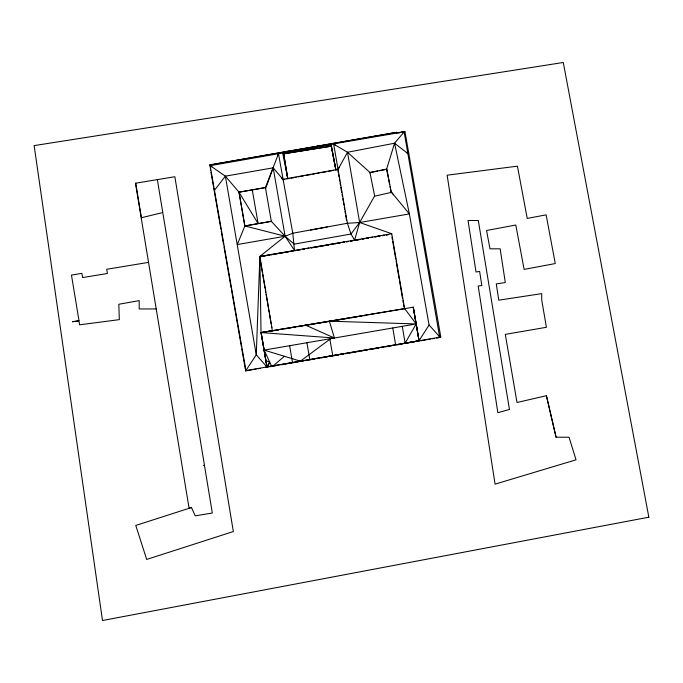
<?xml version="1.0" encoding="UTF-8"?>
<svg xmlns="http://www.w3.org/2000/svg" width="683" height="683" viewBox="0 0 683 683"><rect width="100%" height="100%" fill="white"/><g stroke="black" fill="none" stroke-linecap="round" stroke-linejoin="round"><path stroke-width="1.02" d="M315.657 146.956L404.976 131.674L440.808 337.043L440.031 337.18L429.069 325.014L409.373 213.916L359.651 222.513L347.399 223.273L292.776 233.219L285.118 236.224L259.873 256.415L256.27 354.784L245.632 370.912L241.782 348.842M307.401 149.236L307.555 148.86M404.208 131.81L394.569 143.225L347.502 152.266L359.651 222.513L354.579 240.126L350.977 234.013L347.399 223.273L333.663 144.104L347.502 152.266L369.921 172.432L374.643 195.936L359.651 222.513L350.977 234.013L294.168 244.138L285.118 236.224L271.322 221.343L265.422 187.577L278.493 153.726L292.776 233.219L294.535 250.456L285.118 236.224L273.183 167.83L225.364 176.171L214.488 190.301M408.793 153.547L408.024 153.684L394.569 143.225L386.561 169.367M265.935 360.709L269.64 361.93L268.001 366.728L271.595 366.122L264.125 350.097L261.077 332.57L413.266 307.196L419.046 340.74L413.266 307.196L419.046 340.74L405.113 343.156L402.27 326.337M265.602 188.568L273.183 167.83L282.958 179.356L338.059 169.324L347.502 152.266M277.776 155.613L278.493 153.726M265.602 365.439L266.933 366.959L269.64 361.93M315.7 147.323L315.964 146.845M339.05 167.531L337.803 169.615L335.677 170.05M405.113 343.156L416.178 323.947L404.686 308.673L261.077 332.57L266.933 366.959L256.27 354.784L225.364 176.171L210.185 165.636L210.612 170.187M418.995 340.8L429.069 325.014M297.745 150.32L210.142 165.687L209.954 164.902L396.661 132.306L396.721 132.946M286.297 151.848C285.912 153.043 286.903 150.704 288.26 151.506L288.337 151.959M288.26 151.506L286.203 151.959M297.062 150.166L299.53 150.004M299.863 150.047L299.897 149.551L309.544 148.271M301.801 149.312L299.803 149.662M282.702 179.655L281.652 177.828M326.457 145.061L328.378 144.967M330.913 144.412L335.848 169.726L331.127 144.463L283.291 152.668M404.08 131.665L439.732 337.53M374.386 196.234L391.547 192.341L409.373 213.916L394.569 143.225M391.291 192.632L386.868 169.025L369.921 172.432M404.635 308.733L391.726 233.731L259.873 256.415L272.389 330.922L274.481 330.572M273.157 365.849L284.427 356.295M391.427 234.081L391.726 233.731L359.651 222.513M327.627 356.517L342.798 353.905M330.7 338.648L300.392 361.162L264.125 350.097L266.985 366.899L419.046 340.74M326.218 145.283L326.781 145.061M287.722 178.494L283.53 152.761L282.685 153.001L287.722 178.494L283.539 152.753L318.065 146.444L298.13 150.303M191.496 507.529L135.763 525.466L146.691 559.437L233.338 531.545L174.848 176.735L135.49 183.223L189.029 507.93L191.496 507.529L195.227 515.844L212.319 513.027L157.355 179.62M332.749 355.587L329.761 338.811M161.845 212.789L141.415 217.723L135.721 183.189M546.409 395.705L517.014 402.5L505.3 334.363L546.409 327.294L541.73 300.05L541.73 293.63L498.761 300.179L496.285 283.915L505.3 282.54L500.169 248.817L489.984 248.817L486.552 230.504L515.793 225.023L524.117 269.392L555.262 263.553L546.127 214.863L527.233 218.406L517.424 166.157L447.126 175.198L495.073 484.145L576.025 459.821L569.05 437.222L556.133 437.222L546.409 395.705L555.979 437.069M369.623 172.773L377.639 171.117M379.586 170.776L384.614 169.717M282.66 179.706L284.785 179.27M286.817 178.946L288.943 178.519M290.975 178.186L296.217 177.187M298.249 176.863L303.5 175.864M305.532 175.54L310.774 174.541M312.805 174.216L314.931 173.781M316.963 173.456L319.089 173.03M321.121 172.697L326.372 171.698M328.403 171.373L333.646 170.374M299.017 149.756L295.833 150.653L309.322 148.322M300.11 149.944L302.176 149.577M304.242 149.21L306.317 149.236M252.249 189.84L258.14 223.614L244.856 225.962L271.322 221.343L258.14 223.614L238.999 192.179L244.856 225.962L285.118 236.224L237.3 244.565L244.856 225.962L238.999 192.179L265.422 187.577L238.999 192.179L225.364 176.171M209.954 164.902L396.618 132.357M295.773 150.328L318.065 146.444M331.784 144.181L314.59 147.084M396.763 132.903L404.123 131.614M299.649 149.987L302.518 149.492M303.841 149.304L306.599 148.877M307.999 148.578L310.219 148.143M312.148 147.81L314.231 147.494L312.293 147.818M398.565 132.869L404.891 131.768M321.48 146.486L323.127 146.205M311.593 147.921L313.642 147.571M315.683 147.212L317.732 146.862M319.781 146.512L325.919 145.445M327.968 145.095L330.017 144.745M259.617 256.706L296.243 250.405M298.334 250.046L300.426 249.688L295.15 250.635M302.518 249.329L304.618 248.971L302.475 249.38M308.801 248.245L306.71 248.612L308.759 248.296M340.194 242.849L310.893 247.886L312.942 247.579M342.285 242.491L344.377 242.124L342.243 242.542M346.469 241.765L348.569 241.406M350.661 241.048L352.752 240.689M362.169 239.067L364.261 238.709L362.127 239.118M366.353 238.35L368.453 237.991M372.636 237.266L370.545 237.624L372.594 237.317M379.961 236.011L374.728 236.907L379.919 236.062M382.053 235.644L384.145 235.285M386.236 234.926L388.328 234.568M259.574 256.757L261.666 256.398M263.758 256.04L268.991 255.143M271.083 254.776L273.174 254.417M275.266 254.059L277.358 253.7M279.458 253.342L284.683 252.437M286.783 252.078L288.875 251.72M290.967 251.361L293.058 251.002M315.034 247.22L320.267 246.315M322.359 245.957L324.451 245.598M326.542 245.24L328.643 244.881M330.734 244.523L332.826 244.155M334.918 243.797L340.151 242.9M346.426 241.816L348.518 241.458M350.618 241.099L352.71 240.74M366.31 238.401L368.402 238.034M382.01 235.695L384.102 235.336M386.194 234.978L388.286 234.619M272.645 330.623L261.026 332.63L259.873 256.415M264.125 350.097L416.178 323.947L329.351 321.172L334.431 338.008L261.077 332.57L266.985 366.899M245.632 370.912L251.933 369.836M254.025 369.469L256.125 369.11M258.225 368.752L260.325 368.393M265.567 367.488L267.668 367.13M269.768 366.762L271.868 366.404M273.96 366.045L276.06 365.678M281.311 364.782L283.402 364.415M285.503 364.056L287.603 363.697M289.703 363.339L294.945 362.434M297.045 362.075L299.145 361.708M301.237 361.35L303.337 360.991M305.438 360.624L314.88 359.002M316.98 358.643L319.081 358.285M321.172 357.918L323.272 357.559M325.373 357.2L327.473 356.842M329.565 356.475L334.815 355.578M336.915 355.211L339.007 354.853M341.107 354.494L343.207 354.127M345.308 353.768L347.408 353.41M349.5 353.051L358.942 351.421M361.042 351.062L363.143 350.703M365.243 350.336L367.343 349.978M369.435 349.619L378.877 347.997M380.977 347.63L383.078 347.271M385.178 346.913L387.27 346.554M389.37 346.187L391.47 345.829M396.712 344.924L398.812 344.565M400.912 344.206L403.013 343.839M405.113 343.481L410.355 342.576M412.455 342.217L414.555 341.859M416.647 341.5L418.747 341.133M420.848 340.774L426.09 339.869M428.19 339.511L430.29 339.152M432.39 338.785L434.482 338.426M436.582 338.068L438.682 337.709M276.581 330.222L278.673 329.88M280.773 329.53L282.864 329.18M284.956 328.839L287.056 328.489M289.148 328.139L291.248 327.789M293.34 327.447L295.432 327.097M297.532 326.747L299.624 326.406M301.715 326.056L348.859 318.235M350.951 317.885L353.051 317.535M355.143 317.194L357.243 316.844M359.335 316.494L361.427 316.152M363.527 315.802L365.618 315.452M148.544 262.374L106.719 269.273L107.41 273.482L82.592 277.571L81.9 273.362L71.467 275.087L78.989 320.668L72.415 321.753L79.015 320.89L79.527 324.826L119.337 319.635L118.816 304.268L139.187 300.614L139.187 308.955L156.219 308.955M203.508 465.499L204.456 465.336M331.392 144.412L330.751 144.25L331.272 144.608M305.497 325.125L334.431 338.008M333.663 144.104L335.387 145.129M210.185 165.636L211.867 166.814M406.334 152.377L408.024 153.684M438.657 335.66L440.031 337.18L245.94 370.57L209.997 164.859M391.547 192.341L393.528 194.74M386.604 169.316L388.192 177.478M388.644 179.458L389.617 184.572M390.07 186.553L391.043 191.667M331.033 144.565L335.848 169.726M325.928 144.642L326.064 145.488M317.723 146.077L317.86 146.913M312.763 146.939L312.899 147.776M302.253 148.774L302.39 149.611M296.832 149.722L296.968 150.559M295.637 150.678L283.317 152.838M288.175 151.225L288.311 152.07M285.75 152.505L285.665 152.027L283.752 152.36L283.838 152.838M210.979 172.287L213.369 185.955M213.736 188.056L220.882 229.044M221.249 231.144L223.631 244.804M223.998 246.904L231.153 287.893M231.52 289.993L241.415 346.742M392.008 237.155L392.324 239.289M392.725 241.321L395.73 259.079M396.131 261.111L399.137 278.869M399.538 280.901L402.543 298.659M402.944 300.691L403.26 302.825M403.662 304.857L403.977 306.991M337.983 170.656L338.298 172.782M338.7 174.805L339.016 176.931M339.417 178.955L339.733 181.08M340.134 183.104L340.45 185.23M340.851 187.253L341.705 192.495M342.115 194.518L342.422 196.644M342.832 198.668L343.148 200.793M343.549 202.817L343.865 204.943M344.266 206.966L344.582 209.092M344.983 211.115L345.299 213.241M345.7 215.265L346.554 220.507M259.796 257.756L262.315 272.389M262.673 274.481L265.013 288.064M265.371 290.155L265.73 292.247M266.088 294.339L268.428 307.922M268.795 310.014L269.153 312.105M269.512 314.197L271.125 323.605M271.493 325.697L271.851 327.789M392.768 327.968L395.619 344.787M306.94 342.738L309.792 359.548M289.635 345.709L292.486 362.528M327.166 226.995L310.569 230.017M509.458 409.476L497.856 412.686L478.202 286.075L481.822 285.511L479.645 271.441L476.017 272.005L468.026 220.489L478.305 220.489L509.458 409.476M648.85 517.202L102.493 620.514L34.15 145.607L563.287 62.486L648.85 517.202M360.078 239.426L354.844 240.331L360.035 239.477M331.443 146.162L283.727 153.795L331.426 146.179"/></g></svg>
